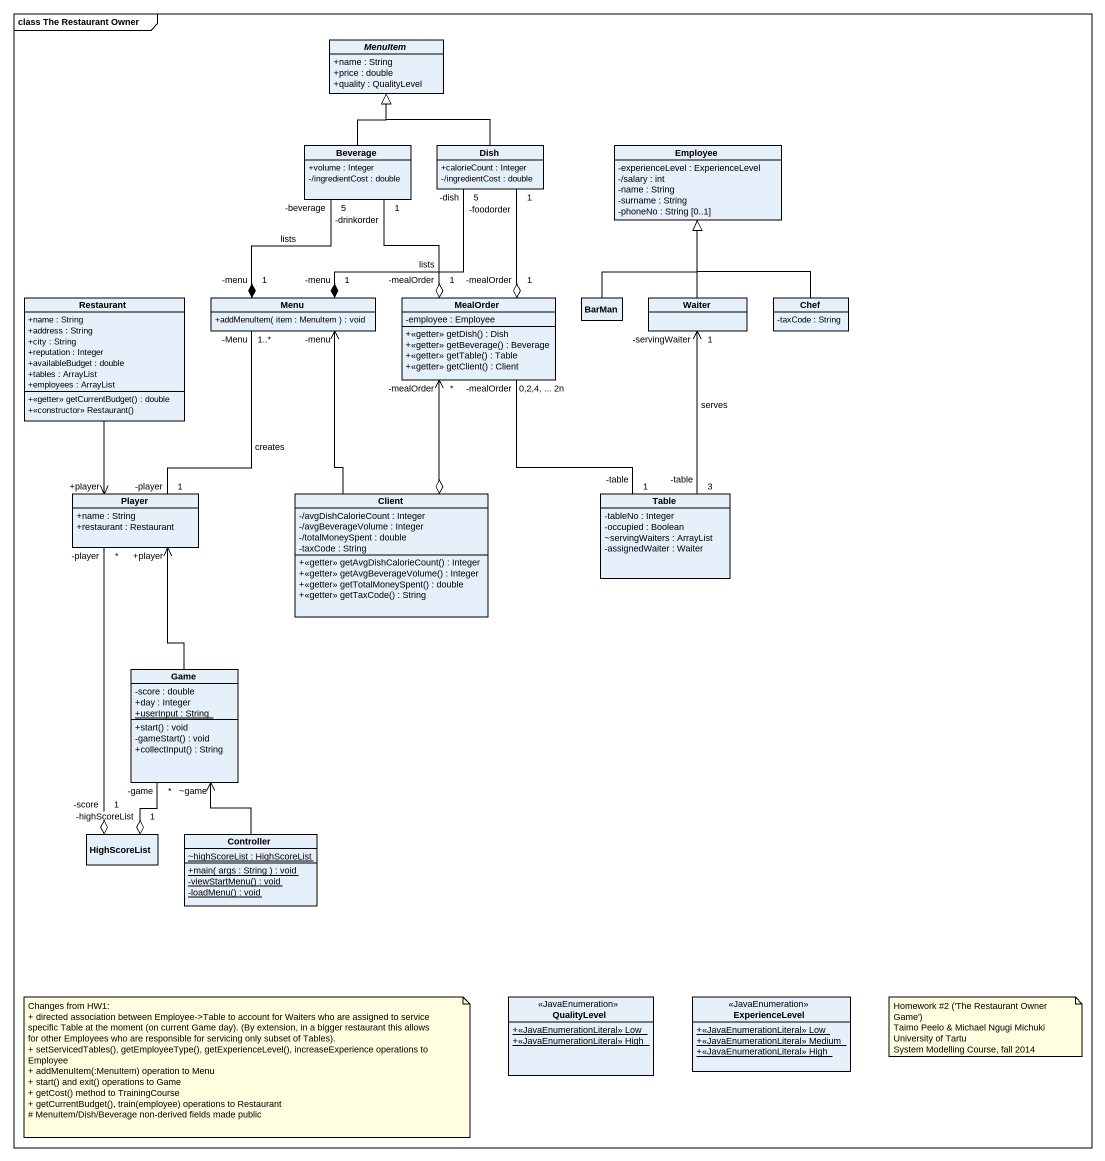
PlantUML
@startuml
mainframe class The Restaurant Owner
hide circle
hide empty members
skinparam classAttributeIconSize 0
abstract class MenuItem {
  +name : String
  +price : double
  +quality : QualityLevel
}
class Beverage {
  +volume : Integer
  -/ingredientCost : double
}
class Dish {
  +calorieCount : Integer
  -/ingredientCost : double
}
class Employee {
  -experienceLevel : ExperienceLevel
  -/salary : int
  -name : String
  -surname : String
  -phoneNo : String [0..1]
}
class Restaurant {
  +name : String
  +address : String
  +city : String
  +reputation : Integer
  +availableBudget : double
  +tables : ArrayList
  +employees : ArrayList
  +<<getter>> getCurrentBudget() : double
  +<<constructor>> Restaurant()
}
class Menu {
  +addMenuItem( item : MenuItem ) : void
}
class MealOrder {
  -employee : Employee
  +<<getter>> getDish() : Dish
  +<<getter>> getBeverage() : Beverage
  +<<getter>> getTable() : Table
  +<<getter>> getClient() : Client
}
class BarMan
class Waiter
class Chef {
  -taxCode : String
}
class Player {
  +name : String
  +restaurant : Restaurant
}
class Client {
  -/avgDishCalorieCount : Integer
  -/avgBeverageVolume : Integer
  -/totalMoneySpent : double
  -taxCode : String
  +<<getter>> getAvgDishCalorieCount() : Integer
  +<<getter>> getAvgBeverageVolume() : Integer
  +<<getter>> getTotalMoneySpent() : double
  +<<getter>> getTaxCode() : String
}
class Table {
  -tableNo : Integer
  -occupied : Boolean
  ~servingWaiters : ArrayList
  -assignedWaiter : Waiter
}
class Game {
  -score : double
  +day : Integer
  {static} +userInput : String
  +start() : void
  -gameStart() : void
  +collectInput() : String
}
class HighScoreList
class Controller {
  {static} ~highScoreList : HighScoreList
  {static} +main( args : String ) : void
  {static} -viewStartMenu() : void
  {static} -loadMenu() : void
}
class QualityLevel <<JavaEnumeration>> {
  {static} +<<JavaEnumerationLiteral>> Low
  {static} +<<JavaEnumerationLiteral>> High
}
class ExperienceLevel <<JavaEnumeration>> {
  {static} +<<JavaEnumerationLiteral>> Low
  {static} +<<JavaEnumerationLiteral>> Medium
  {static} +<<JavaEnumerationLiteral>> High
}
Beverage -up-|> MenuItem
Dish -up-|> MenuItem
Menu "1\n-menu" *-up- "5\n-beverage" Beverage : lists
Menu "1\n-menu" *-up- "5\n-dish" Dish : lists
MealOrder "1\n-mealOrder" o-up- "1\n-drinkorder" Beverage
MealOrder "1\n-mealOrder" o-up- "1\n-foodorder" Dish
BarMan -up-|> Employee
Waiter -up-|> Employee
Chef -up-|> Employee
Player "+player" <-up- Restaurant
Player "1\n-player" -up- "1..*\n-Menu" Menu : creates
Client -up-> "-menu" Menu
Client o-up-> "*\n-mealOrder" MealOrder
Table "1\n-table" -up- "0,2,4, ... 2n\n-mealOrder" MealOrder
Table "-table\n3" -up-> "-servingWaiter\n1" Waiter : serves
Game -up-> "+player" Player
HighScoreList "1\n-score" o-up- "*\n-player" Player
HighScoreList "1\n-highScoreList" o-up- "*\n-game" Game
Controller -up-> "~game" Game
note as N1
  Changes from HW1:
  + directed association between Employee->Table to account for Waiters who are assigned to service specific Table at the moment (on current Game day). (By extension, in a bigger restaurant this allows for other Employees who are responsible for servicing only subset of Tables).
  + setServicedTables(), getEmployeeType(), getExperienceLevel(), increaseExperience operations to Employee
  + addMenuItem(:MenuItem) operation to Menu
  + start() and exit() operations to Game
  + getCost() method to TrainingCourse
  + getCurrentBudget(), train(employee) operations to Restaurant
  # MenuItem/Dish/Beverage non-derived fields made public
end note
note as N2
  Homework #2 ('The Restaurant Owner Game')
  Taimo Peelo & Michael Ngugi Michuki
  University of Tartu
  System Modelling Course, fall 2014
end note
@enduml
